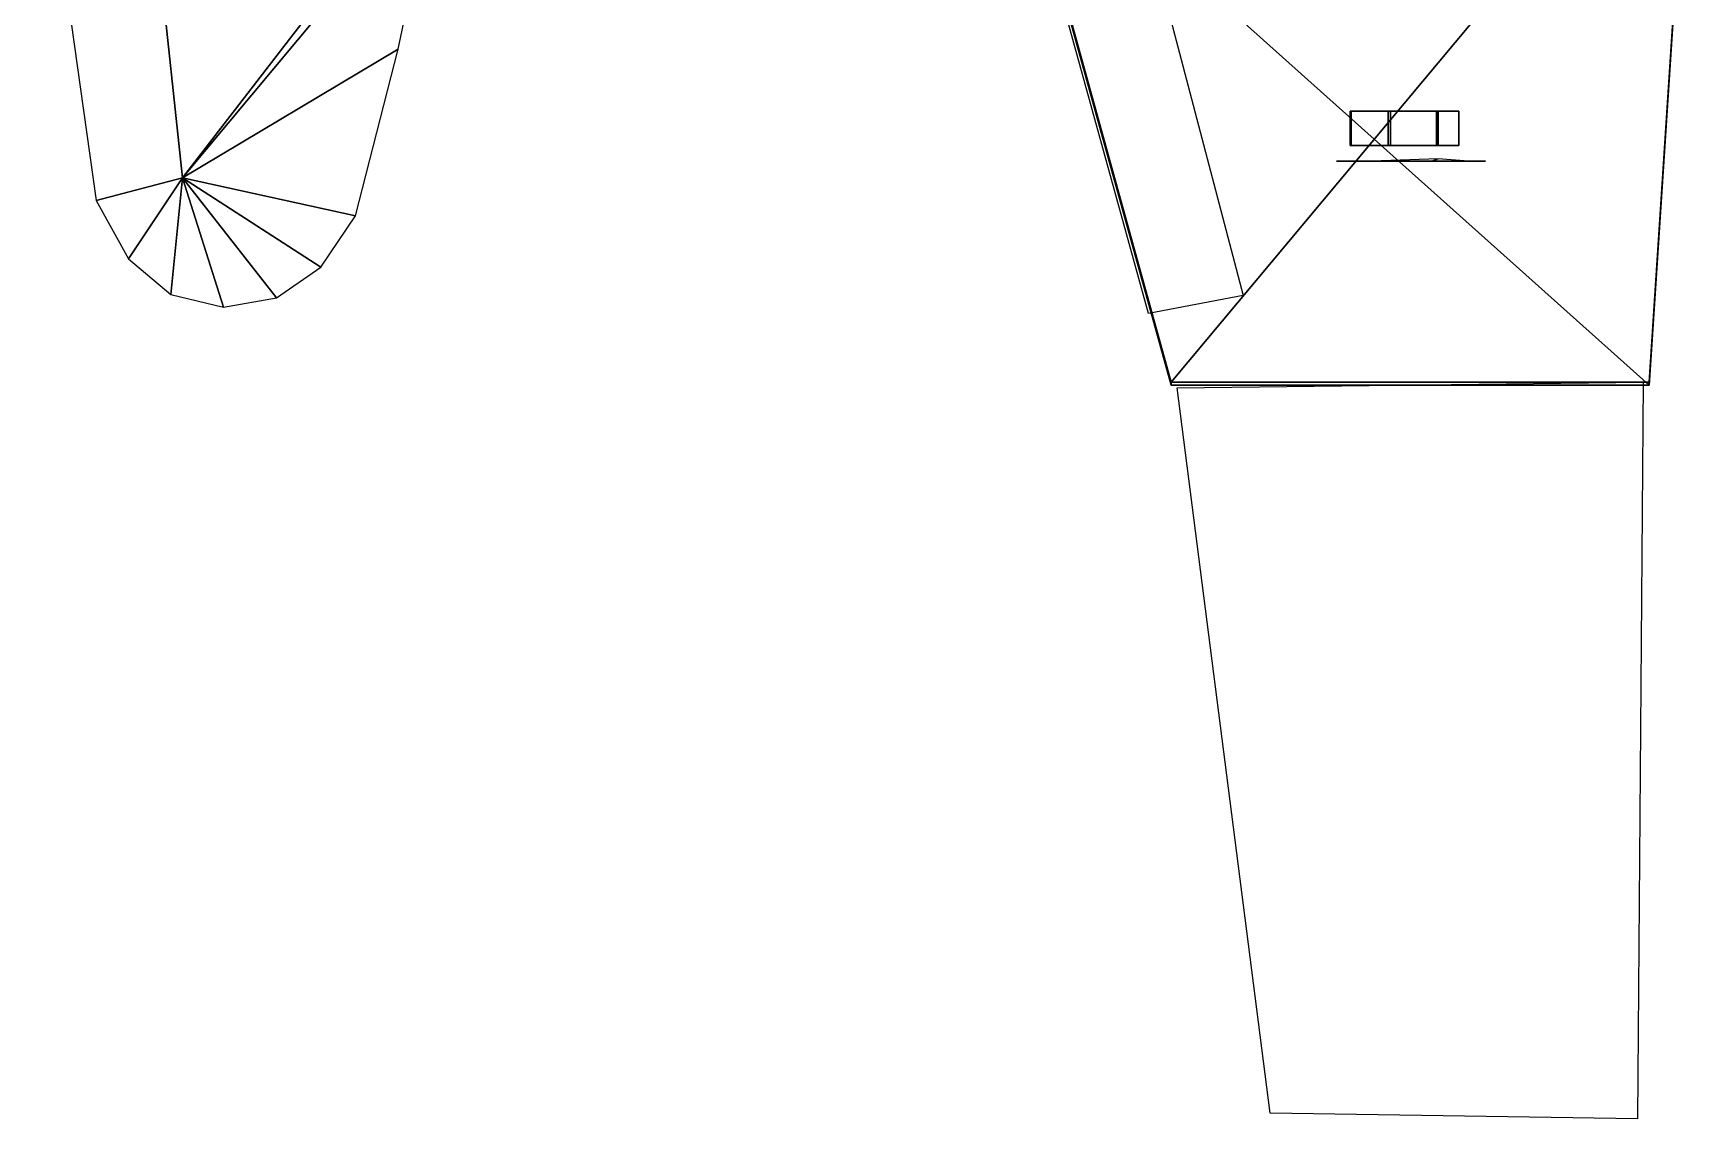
# Model space of a CAD drawing. Header units: metres. Extents: x -42.1 to 28.1, y -49.4 to 49.
# Drawn here: x -38.7 to 18.2, y -49.4 to -12.1 of the extents above; entities that cross this region are included whole.
import ezdxf

# ---------------------------------------------------------------- set-up
doc = ezdxf.new("R2010")
doc.units = ezdxf.units.M

msp = doc.modelspace()

# ---------------------------------------------------------------- linework, layer by layer
at = {"layer": 'AileGauche', "color": 50}
for points in [[(18.201002, -2.788864, 15.492781), (0.401001, -24.085817, 17.590345), (-4.998999, -4.580197, 15.669212)], [(18.201002, -2.788864, 15.492781), (16.801003, -24.085817, 17.590345), (0.401001, -24.085817, 17.590345)], [(16.801003, -24.085817, 17.590345), (18.201002, -2.788864, 15.492781), (18.201002, -2.88845, 14.481673), (16.801003, -24.185402, 17.572237)], [(-4.998999, -4.679782, 14.658104), (16.801003, -24.185402, 17.572237), (18.201002, -2.88845, 14.481673)], [(-4.998999, -4.580197, 15.669212), (0.401001, -24.085817, 17.590345), (0.401001, -24.185402, 17.336239), (-4.998999, -4.679782, 14.658104)], [(-4.998999, -4.679782, 14.658104), (0.401001, -24.185402, 17.336239), (16.801003, -24.185402, 17.572237)], [(0.401001, -24.085817, 17.590345), (16.801003, -24.085817, 17.590345), (16.801003, -24.185402, 17.572237), (0.401001, -24.185402, 17.336239)]]:
    msp.add_3dface(points, dxfattribs=at)
at = {"layer": 'AileGaucheExt', "color": 53}
msp.add_3dface([(16.600998, -24.085815, 17.590345), (16.400999, -49.363506, 20.079977), (3.801001, -49.164471, 20.060375), (0.601, -24.284853, 17.609949)], dxfattribs=at)
at = {"layer": 'CharniereGauche', "color": 40}
msp.add_3dface([(9.310504, -16.505402, 15.950133), (8.890505, -16.505402, 15.950133), (9.230504, -16.505402, 16.450134)], dxfattribs=at)
at = {"layer": 'EssieuGauche', "color": 62}
for points in [[(9.350505, -16.505402, 11.164808), (9.566124, -16.425402, 6.354352), (7.282156, -16.505402, 6.625288)], [(9.350505, -16.505402, 11.164808), (10.607548, -16.5054, 7.142289), (9.566124, -16.425402, 6.354352)], [(9.350505, -16.505402, 11.164808), (7.282156, -16.505402, 6.625288), (6.070506, -16.505402, 8.299392)], [(9.350505, -16.505402, 11.164808), (6.070506, -16.505402, 8.299392), (6.243239, -16.505402, 9.773183)], [(9.350505, -16.505402, 11.164808), (6.243239, -16.505402, 9.773183), (7.390505, -16.505402, 11.274177)], [(7.210505, -16.505402, 16.13007), (9.370504, -16.505402, 15.889462), (8.879545, -16.5054, 13.678437)], [(8.879545, -16.5054, 13.678437), (9.350505, -16.505402, 11.164808), (7.210505, -16.505402, 16.13007)], [(9.350505, -16.505402, 11.164808), (7.855949, -16.505402, 13.670937), (7.210505, -16.505402, 16.13007)], [(9.350505, -16.505402, 11.164808), (7.390505, -16.505402, 11.274177), (7.855949, -16.505402, 13.670937)], [(9.350505, -16.505402, 11.164808), (11.190505, -16.505402, 8.386886), (10.607548, -16.5054, 7.142289)], [(9.350505, -16.505402, 11.164808), (10.646349, -16.505402, 9.883439), (11.190505, -16.505402, 8.386886)]]:
    msp.add_3dface(points, dxfattribs=at)
at = {"layer": 'RoueGauche', "color": 4}
for points in [[(7.850252, -15.965402, 9.72625), (6.548119, -15.965402, 8.645773), (6.548119, -14.785401, 8.645773), (7.850252, -14.785401, 9.72625)], [(6.548119, -15.965402, 8.645773), (6.581002, -15.965402, 6.954058), (6.581002, -14.785401, 6.954058), (6.548119, -14.785401, 8.645773)], [(6.581002, -14.785401, 6.954058), (7.850252, -14.785401, 9.72625), (6.548119, -14.785401, 8.645773)], [(6.581002, -15.965402, 6.954058), (7.924141, -15.965402, 5.925), (7.924141, -14.785401, 5.925), (6.581002, -14.785401, 6.954058)], [(6.581002, -14.785401, 6.954058), (7.924141, -14.785401, 5.925), (9.566124, -14.785401, 6.333501)], [(6.581002, -14.785401, 6.954058), (9.566124, -14.785401, 6.333501), (10.270505, -14.785401, 7.871953)], [(6.581002, -14.785401, 6.954058), (10.270505, -14.785401, 7.871953), (9.506869, -14.785401, 9.381867)], [(6.581002, -14.785401, 6.954058), (9.506869, -14.785401, 9.381867), (7.850252, -14.785401, 9.72625)], [(9.506869, -15.965402, 9.381867), (7.850252, -15.965402, 9.72625), (7.850252, -14.785401, 9.72625), (9.506869, -14.785401, 9.381867)], [(7.924141, -15.965402, 5.925), (9.566124, -15.965402, 6.333501), (9.566124, -14.785401, 6.333501), (7.924141, -14.785401, 5.925)], [(10.270505, -15.965402, 7.871953), (9.506869, -15.965402, 9.381867), (9.506869, -14.785401, 9.381867), (10.270505, -14.785401, 7.871953)], [(9.566124, -15.965402, 6.333501), (10.270505, -15.965402, 7.871953), (10.270505, -14.785401, 7.871953), (9.566124, -14.785401, 6.333501)], [(6.548119, -15.965402, 8.645773), (7.850252, -15.965402, 9.72625), (9.506869, -15.965402, 9.381867)], [(6.548119, -15.965402, 8.645773), (9.506869, -15.965402, 9.381867), (10.270505, -15.965402, 7.871953)], [(6.548119, -15.965402, 8.645773), (10.270505, -15.965402, 7.871953), (9.566124, -15.965402, 6.333501)], [(6.548119, -15.965402, 8.645773), (9.566124, -15.965402, 6.333501), (7.924141, -15.965402, 5.925)], [(6.548119, -15.965402, 8.645773), (7.924141, -15.965402, 5.925), (6.581002, -15.965402, 6.954058)]]:
    msp.add_3dface(points, dxfattribs=at)
at = {"layer": 'StabGauche', "color": 44}
for points in [[(-35.106998, -2.291114, 20.645647), (-33.529999, -17.082115, 20.645647), (-23.947004, -4.644114, 20.645647)], [(-33.529999, -17.082115, 20.645647), (-24.877001, -6.714113, 20.645647), (-23.947004, -4.644114, 20.645647)], [(-33.529999, -17.082115, 20.645647), (-26.125002, -12.666113, 20.645647), (-24.877001, -6.714113, 20.645647)], [(-33.529999, -17.082115, 20.645647), (-27.588999, -18.378113, 20.645647), (-26.125002, -12.666113, 20.645647)], [(-33.529999, -17.082115, 20.645647), (-36.499004, -17.850115, 20.645647), (-35.389004, -19.860113, 20.645647)], [(-33.529999, -17.082115, 20.645647), (-35.389004, -19.860113, 20.645647), (-33.931, -21.082115, 20.645647)], [(-33.529999, -17.082115, 20.645647), (-33.931, -21.082115, 20.645647), (-32.125, -21.516113, 20.645647)], [(-33.529999, -17.082115, 20.645647), (-32.125, -21.516113, 20.645647), (-30.300999, -21.194113, 20.645647)], [(-33.529999, -17.082115, 20.645647), (-30.300999, -21.194113, 20.645647), (-28.789003, -20.148113, 20.645647)], [(-33.529999, -17.082115, 20.645647), (-28.789003, -20.148113, 20.645647), (-27.588999, -18.378113, 20.645647)]]:
    msp.add_3dface(points, dxfattribs=at)
at = {"layer": 'VoletGauche', "color": 56}
msp.add_3dface([(-4.246, -7.725927, 15.816628), (-0.844001, -6.95665, 15.740861), (2.867003, -21.114145, 17.135256), (-0.379996, -21.72917, 17.195829)], dxfattribs=at)
at = {"layer": 'VolProfGauche', "color": 45}
msp.add_3dface([(-38.656998, -2.488114, 20.645647), (-36.499004, -17.850115, 20.645647), (-33.529999, -17.082115, 20.645647), (-35.106998, -2.291114, 20.645647)], dxfattribs=at)

doc.saveas('drawing.dxf')
